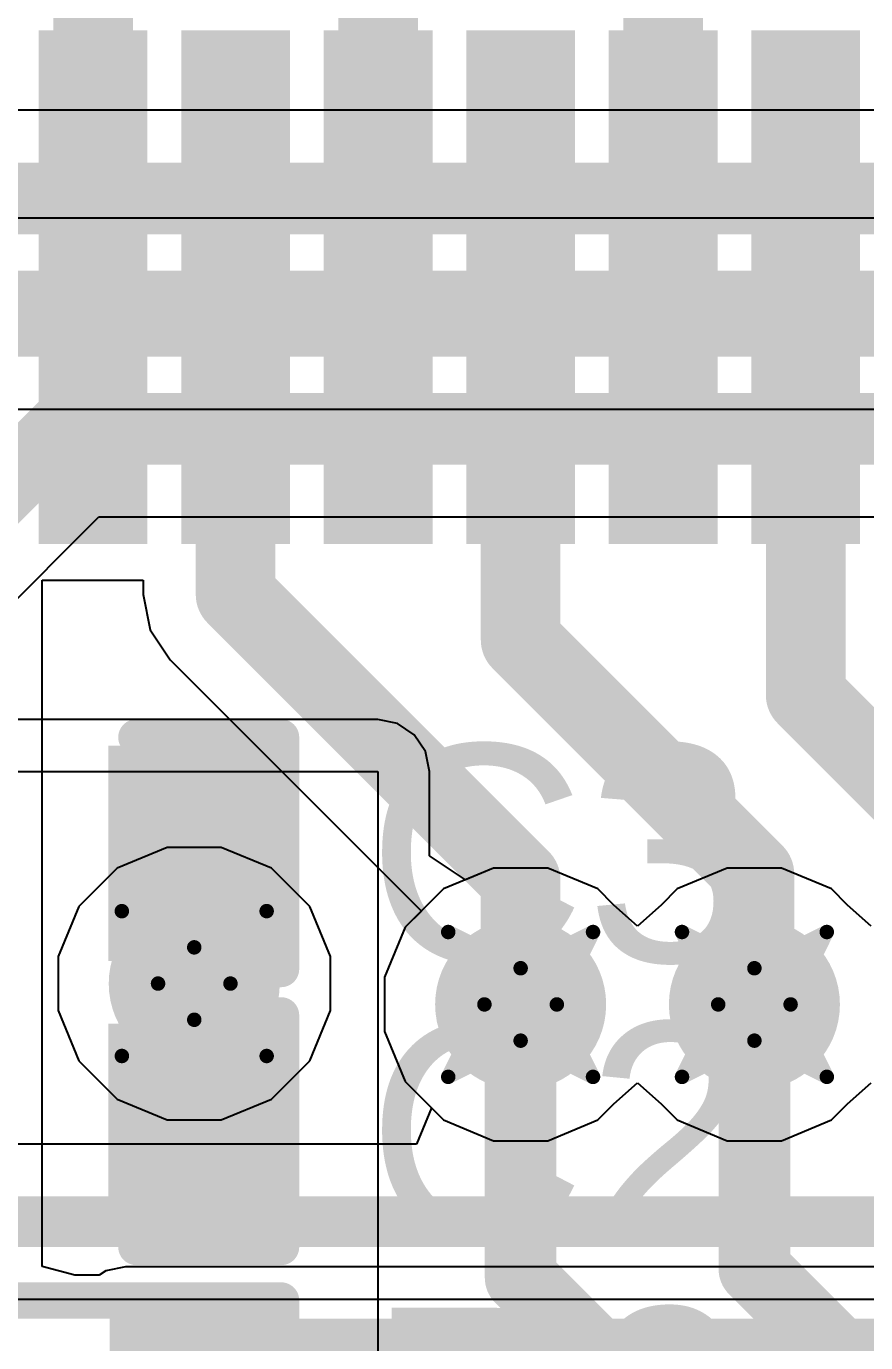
# Model space of a CAD drawing. Header units: inches. Extents: x -3 to 289, y -11 to 89.
# Drawn here: x 75.493 to 78.438, y 9.936 to 14.553 of the extents above; entities that cross this region are included whole.
import ezdxf

# ---------------------------------------------------------------- set-up
doc = ezdxf.new("R2010")
doc.units = ezdxf.units.IN
for name, color, linetype in [('Bottom Layer', 5, 'Continuous'), ('Drill Drawing', 1, 'Continuous'), ('Layer 1', 16, 'Continuous'), ('Layer 2', 76, 'Continuous'), ('Top Layer', 1, 'Continuous'), ('Top Overlay', 2, 'Continuous'), ('Top Paste', 8, 'Continuous'), ('Top Solder', 216, 'Continuous'), ('Via Holes', 16, 'Continuous')]:
    doc.layers.add(name, color=color, linetype=linetype)
doc.styles.add('Arial', font='', dxfattribs={"height": 0.2})
doc.styles.get('Arial').set_extended_font_data('Arial')

# ---------------------------------------------------------------- blocks, each defined once
blk = doc.blocks.new('48_TSOP_I_9')
at = {"layer": 'Top Layer'}
for points in [[(8.8999, 3.1099), (8.8999, 3.3899), (10.5999, 3.3899), (10.5999, 3.1099)], [(8.8999, 2.6101), (8.8999, 2.8901), (10.5999, 2.8901), (10.5999, 2.6101)], [(8.8999, 2.1099), (8.8999, 2.3899), (10.5999, 2.3899), (10.5999, 2.1099)], [(8.8999, 1.6101), (8.8999, 1.8901), (10.5999, 1.8901), (10.5999, 1.6101)], [(8.8999, 1.1099), (8.8999, 1.3899), (10.5999, 1.3899), (10.5999, 1.1099)], [(8.8999, 0.6101), (8.8999, 0.8901), (10.5999, 0.8901), (10.5999, 0.6101)]]:
    blk.add_hatch(color=1, dxfattribs=at).paths.add_polyline_path(points)
at = {"layer": 'Top Paste'}
for points in [[(8.8999, 3.1099), (8.8999, 3.3899), (10.5999, 3.3899), (10.5999, 3.1099)], [(8.8999, 2.6101), (8.8999, 2.8901), (10.5999, 2.8901), (10.5999, 2.6101)], [(8.8999, 2.1099), (8.8999, 2.3899), (10.5999, 2.3899), (10.5999, 2.1099)], [(8.8999, 1.6101), (8.8999, 1.8901), (10.5999, 1.8901), (10.5999, 1.6101)], [(8.8999, 1.1099), (8.8999, 1.3899), (10.5999, 1.3899), (10.5999, 1.1099)], [(8.8999, 0.6101), (8.8999, 0.8901), (10.5999, 0.8901), (10.5999, 0.6101)]]:
    blk.add_hatch(color=8, dxfattribs=at).paths.add_polyline_path(points)
at = {"layer": 'Top Solder'}
for points in [[(8.8491, 3.0591), (8.8491, 3.4407), (10.6507, 3.4407), (10.6507, 3.0591)], [(8.8491, 2.5593), (8.8491, 2.9409), (10.6507, 2.9409), (10.6507, 2.5593)], [(8.8491, 2.0591), (8.8491, 2.4407), (10.6507, 2.4407), (10.6507, 2.0591)], [(8.8491, 1.5593), (8.8491, 1.9409), (10.6507, 1.9409), (10.6507, 1.5593)], [(8.8491, 1.0591), (8.8491, 1.4407), (10.6507, 1.4407), (10.6507, 1.0591)], [(8.8491, 0.5593), (8.8491, 0.9409), (10.6507, 0.9409), (10.6507, 0.5593)]]:
    blk.add_hatch(color=216, dxfattribs=at).paths.add_polyline_path(points)
blk = doc.blocks.new('R___0402_59')
at = {"layer": 'Top Layer'}
for points in [[(-0.6985, -0.3175), (-0.6985, 0.3175), (-0.2413, 0.3175), (-0.2413, -0.3175)], [(0.2413, -0.3175), (0.2413, 0.3175), (0.6985, 0.3175), (0.6985, -0.3175)]]:
    blk.add_hatch(color=1, dxfattribs=at).paths.add_polyline_path(points)
at = {"layer": 'Top Paste'}
for points in [[(-0.6985, -0.3175), (-0.6985, 0.3175), (-0.2413, 0.3175), (-0.2413, -0.3175)], [(0.2413, -0.3175), (0.2413, 0.3175), (0.6985, 0.3175), (0.6985, -0.3175)]]:
    blk.add_hatch(color=8, dxfattribs=at).paths.add_polyline_path(points)
at = {"layer": 'Top Solder'}
for points in [[(-0.7535, -0.3725), (-0.7535, 0.3725), (-0.1863, 0.3725), (-0.1863, -0.3725)], [(0.1863, -0.3725), (0.1863, 0.3725), (0.7535, 0.3725), (0.7535, -0.3725)]]:
    blk.add_hatch(color=216, dxfattribs=at).paths.add_polyline_path(points)
at = {"layer": 'Top Overlay'}
for points in [[(-0.7874, -0.4064, 0.127, 0.127, 0), (-0.7874, 0.4064, 0.127, 0.127, 0)], [(-0.7874, 0.4064, 0.127, 0.127, 0), (0.7874, 0.4064, 0.127, 0.127, 0)], [(0.7874, -0.4064, 0.127, 0.127, 0), (0.7874, 0.4064, 0.127, 0.127, 0)], [(-0.7874, -0.4064, 0.127, 0.127, 0), (0.7874, -0.4064, 0.127, 0.127, 0)], [(-0.8128, -0.4318, 0.00323, 0.00323, 0), (0.8128, -0.4318, 0.00323, 0.00323, 0)]]:
    blk.add_lwpolyline(points, format="xyseb", dxfattribs=at)
for points in [[(-0.8191, 0.4064, 0.0635, 0.0635, 1), (-0.7556, 0.4064, 0.0635, 0.0635, 1)], [(-0.8191, 0.4064, 0.0635, 0.0635, 1), (-0.7556, 0.4064, 0.0635, 0.0635, 1)], [(0.7556, 0.4064, 0.0635, 0.0635, 1), (0.8191, 0.4064, 0.0635, 0.0635, 1)], [(0.7556, 0.4064, 0.0635, 0.0635, 1), (0.8191, 0.4064, 0.0635, 0.0635, 1)], [(-0.8191, -0.4064, 0.0635, 0.0635, 1), (-0.7556, -0.4064, 0.0635, 0.0635, 1)], [(-0.8191, -0.4064, 0.0635, 0.0635, 1), (-0.7556, -0.4064, 0.0635, 0.0635, 1)], [(0.7556, -0.4064, 0.0635, 0.0635, 1), (0.8191, -0.4064, 0.0635, 0.0635, 1)], [(0.7556, -0.4064, 0.0635, 0.0635, 1), (0.8191, -0.4064, 0.0635, 0.0635, 1)], [(-0.8136, -0.4318, 0.00161, 0.00161, 1), (-0.812, -0.4318, 0.00161, 0.00161, 1)], [(0.812, -0.4318, 0.00161, 0.00161, 1), (0.8136, -0.4318, 0.00161, 0.00161, 1)]]:
    blk.add_lwpolyline(points, format="xyseb", close=True, dxfattribs=at)
blk = doc.blocks.new('C___0402_146')
at = {"layer": 'Top Layer'}
for points in [[(-0.6985, -0.3175), (-0.6985, 0.3175), (-0.2413, 0.3175), (-0.2413, -0.3175)], [(0.2413, -0.3175), (0.2413, 0.3175), (0.6985, 0.3175), (0.6985, -0.3175)]]:
    blk.add_hatch(color=1, dxfattribs=at).paths.add_polyline_path(points)
at = {"layer": 'Top Paste'}
for points in [[(-0.6985, -0.3175), (-0.6985, 0.3175), (-0.2413, 0.3175), (-0.2413, -0.3175)], [(0.2413, -0.3175), (0.2413, 0.3175), (0.6985, 0.3175), (0.6985, -0.3175)]]:
    blk.add_hatch(color=8, dxfattribs=at).paths.add_polyline_path(points)
at = {"layer": 'Top Solder'}
for points in [[(-0.7585, -0.3775), (-0.7585, 0.3775), (-0.1813, 0.3775), (-0.1813, -0.3775)], [(0.1813, -0.3775), (0.1813, 0.3775), (0.7585, 0.3775), (0.7585, -0.3775)]]:
    blk.add_hatch(color=216, dxfattribs=at).paths.add_polyline_path(points)
at = {"layer": 'Top Overlay'}
for points in [[(-0.7874, -0.4064, 0.127, 0.127, 0), (-0.7874, 0.4064, 0.127, 0.127, 0)], [(-0.7874, 0.4064, 0.127, 0.127, 0), (-0.2794, 0.4064, 0.127, 0.127, 0)], [(0.2794, 0.4064, 0.127, 0.127, 0), (0.7874, 0.4064, 0.127, 0.127, 0)], [(0.7874, -0.4064, 0.127, 0.127, 0), (0.7874, 0.4064, 0.127, 0.127, 0)], [(-0.7874, -0.4064, 0.127, 0.127, 0), (-0.2794, -0.4064, 0.127, 0.127, 0)], [(0.2794, -0.4064, 0.127, 0.127, 0), (0.7874, -0.4064, 0.127, 0.127, 0)]]:
    blk.add_lwpolyline(points, format="xyseb", dxfattribs=at)
for points in [[(-0.8191, 0.4064, 0.0635, 0.0635, 1), (-0.7556, 0.4064, 0.0635, 0.0635, 1)], [(-0.8191, 0.4064, 0.0635, 0.0635, 1), (-0.7556, 0.4064, 0.0635, 0.0635, 1)], [(-0.3111, 0.4064, 0.0635, 0.0635, 1), (-0.2477, 0.4064, 0.0635, 0.0635, 1)], [(0.2477, 0.4064, 0.0635, 0.0635, 1), (0.3111, 0.4064, 0.0635, 0.0635, 1)], [(0.7556, 0.4064, 0.0635, 0.0635, 1), (0.8191, 0.4064, 0.0635, 0.0635, 1)], [(0.7556, 0.4064, 0.0635, 0.0635, 1), (0.8191, 0.4064, 0.0635, 0.0635, 1)], [(-0.8191, -0.4064, 0.0635, 0.0635, 1), (-0.7556, -0.4064, 0.0635, 0.0635, 1)], [(-0.8191, -0.4064, 0.0635, 0.0635, 1), (-0.7556, -0.4064, 0.0635, 0.0635, 1)], [(-0.3111, -0.4064, 0.0635, 0.0635, 1), (-0.2477, -0.4064, 0.0635, 0.0635, 1)], [(0.2477, -0.4064, 0.0635, 0.0635, 1), (0.3111, -0.4064, 0.0635, 0.0635, 1)], [(0.7556, -0.4064, 0.0635, 0.0635, 1), (0.8191, -0.4064, 0.0635, 0.0635, 1)], [(0.7556, -0.4064, 0.0635, 0.0635, 1), (0.8191, -0.4064, 0.0635, 0.0635, 1)]]:
    blk.add_lwpolyline(points, format="xyseb", close=True, dxfattribs=at)
blk = doc.blocks.new('C___0402_147')
at = {"layer": 'Top Layer'}
for points in [[(-0.6985, -0.3175), (-0.6985, 0.3175), (-0.2413, 0.3175), (-0.2413, -0.3175)], [(0.2413, -0.3175), (0.2413, 0.3175), (0.6985, 0.3175), (0.6985, -0.3175)]]:
    blk.add_hatch(color=1, dxfattribs=at).paths.add_polyline_path(points)
at = {"layer": 'Top Paste'}
for points in [[(-0.6985, -0.3175), (-0.6985, 0.3175), (-0.2413, 0.3175), (-0.2413, -0.3175)], [(0.2413, -0.3175), (0.2413, 0.3175), (0.6985, 0.3175), (0.6985, -0.3175)]]:
    blk.add_hatch(color=8, dxfattribs=at).paths.add_polyline_path(points)
at = {"layer": 'Top Solder'}
for points in [[(-0.7585, -0.3775), (-0.7585, 0.3775), (-0.1813, 0.3775), (-0.1813, -0.3775)], [(0.1813, -0.3775), (0.1813, 0.3775), (0.7585, 0.3775), (0.7585, -0.3775)]]:
    blk.add_hatch(color=216, dxfattribs=at).paths.add_polyline_path(points)
at = {"layer": 'Top Overlay'}
for points in [[(-0.7874, -0.4064, 0.127, 0.127, 0), (-0.7874, 0.4064, 0.127, 0.127, 0)], [(-0.7874, 0.4064, 0.127, 0.127, 0), (-0.2794, 0.4064, 0.127, 0.127, 0)], [(0.2794, 0.4064, 0.127, 0.127, 0), (0.7874, 0.4064, 0.127, 0.127, 0)], [(0.7874, -0.4064, 0.127, 0.127, 0), (0.7874, 0.4064, 0.127, 0.127, 0)], [(-0.7874, -0.4064, 0.127, 0.127, 0), (-0.2794, -0.4064, 0.127, 0.127, 0)], [(0.2794, -0.4064, 0.127, 0.127, 0), (0.7874, -0.4064, 0.127, 0.127, 0)]]:
    blk.add_lwpolyline(points, format="xyseb", dxfattribs=at)
for points in [[(-0.8191, 0.4064, 0.0635, 0.0635, 1), (-0.7556, 0.4064, 0.0635, 0.0635, 1)], [(-0.8191, 0.4064, 0.0635, 0.0635, 1), (-0.7556, 0.4064, 0.0635, 0.0635, 1)], [(-0.3111, 0.4064, 0.0635, 0.0635, 1), (-0.2477, 0.4064, 0.0635, 0.0635, 1)], [(0.2477, 0.4064, 0.0635, 0.0635, 1), (0.3111, 0.4064, 0.0635, 0.0635, 1)], [(0.7556, 0.4064, 0.0635, 0.0635, 1), (0.8191, 0.4064, 0.0635, 0.0635, 1)], [(0.7556, 0.4064, 0.0635, 0.0635, 1), (0.8191, 0.4064, 0.0635, 0.0635, 1)], [(-0.8191, -0.4064, 0.0635, 0.0635, 1), (-0.7556, -0.4064, 0.0635, 0.0635, 1)], [(-0.8191, -0.4064, 0.0635, 0.0635, 1), (-0.7556, -0.4064, 0.0635, 0.0635, 1)], [(-0.3111, -0.4064, 0.0635, 0.0635, 1), (-0.2477, -0.4064, 0.0635, 0.0635, 1)], [(0.2477, -0.4064, 0.0635, 0.0635, 1), (0.3111, -0.4064, 0.0635, 0.0635, 1)], [(0.7556, -0.4064, 0.0635, 0.0635, 1), (0.8191, -0.4064, 0.0635, 0.0635, 1)], [(0.7556, -0.4064, 0.0635, 0.0635, 1), (0.8191, -0.4064, 0.0635, 0.0635, 1)]]:
    blk.add_lwpolyline(points, format="xyseb", close=True, dxfattribs=at)

msp = doc.modelspace()

# ---------------------------------------------------------------- hatches: boundary and pattern name
at = {"layer": 'Bottom Layer'}
h = msp.add_hatch(color=5, dxfattribs=at)
edge = h.paths.add_edge_path()
edge.add_arc((76.0824, 11.1957), 0.3, 0, 360)
h = msp.add_hatch(color=5, dxfattribs=at)
edge = h.paths.add_edge_path()
edge.add_arc((77.2274, 11.1225), 0.3, 0, 360)
h = msp.add_hatch(color=5, dxfattribs=at)
edge = h.paths.add_edge_path()
edge.add_arc((78.0475, 11.1225), 0.3, 0, 360)
at = {"layer": 'Layer 1'}
h = msp.add_hatch(color=16, dxfattribs=at)
edge = h.paths.add_edge_path()
edge.add_arc((76.0824, 11.1957), 0.3, 0, 360)
h = msp.add_hatch(color=16, dxfattribs=at)
edge = h.paths.add_edge_path()
edge.add_arc((77.2274, 11.1225), 0.3, 0, 360)
h = msp.add_hatch(color=16, dxfattribs=at)
edge = h.paths.add_edge_path()
edge.add_arc((78.0475, 11.1225), 0.3, 0, 360)
at = {"layer": 'Layer 2'}
h = msp.add_hatch(color=76, dxfattribs=at)
edge = h.paths.add_edge_path()
edge.add_arc((76.0824, 11.1957), 0.3, 0, 360)
h = msp.add_hatch(color=76, dxfattribs=at)
edge = h.paths.add_edge_path()
edge.add_arc((77.2274, 11.1225), 0.3, 0, 360)
h = msp.add_hatch(color=76, dxfattribs=at)
edge = h.paths.add_edge_path()
edge.add_arc((78.0475, 11.1225), 0.3, 0, 360)
at = {"layer": 'Top Layer'}
h = msp.add_hatch(color=1, dxfattribs=at)
edge = h.paths.add_edge_path()
edge.add_arc((76.0824, 11.1957), 0.3, 0, 360)
h = msp.add_hatch(color=1, dxfattribs=at)
edge = h.paths.add_edge_path()
edge.add_arc((77.2274, 11.1225), 0.3, 0, 360)
h = msp.add_hatch(color=1, dxfattribs=at)
edge = h.paths.add_edge_path()
edge.add_arc((78.0475, 11.1225), 0.3, 0, 360)
msp.add_hatch(color=1, dxfattribs=at).paths.add_polyline_path([(75.8411, 9.3605), (81.3529, 9.3605), (81.3529, 10.0209), (75.8411, 10.0209)])
at = {"layer": 'Via Holes'}
h = msp.add_hatch(color=7, dxfattribs=at)
edge = h.paths.add_edge_path()
edge.add_arc((76.0824, 11.1957), 0.15, 0, 360)
h = msp.add_hatch(color=7, dxfattribs=at)
edge = h.paths.add_edge_path()
edge.add_arc((77.2274, 11.1225), 0.15, 0, 360)
h = msp.add_hatch(color=7, dxfattribs=at)
edge = h.paths.add_edge_path()
edge.add_arc((78.0475, 11.1225), 0.15, 0, 360)

# ---------------------------------------------------------------- linework, layer by layer
at = {"layer": 'Bottom Layer'}
for p, q in [((77.1324, 11.6003), (76.9567, 11.5276)), ((77.3224, 11.6003), (77.1324, 11.6003)), ((77.4981, 11.5276), (77.3224, 11.6003)), ((77.9524, 11.6003), (77.7768, 11.5276)), ((78.1425, 11.6003), (77.9524, 11.6003)), ((78.3181, 11.5276), (78.1425, 11.6003)), ((76.9567, 11.5276), (76.8223, 11.3932)), ((77.5545, 11.4712), (77.4981, 11.5276)), ((77.7768, 11.5276), (77.7204, 11.4712)), ((78.3745, 11.4712), (78.3181, 11.5276)), ((77.6374, 11.3976), (77.5545, 11.4712)), ((77.7204, 11.4712), (77.6374, 11.3976)), ((78.4575, 11.3976), (78.3745, 11.4712)), ((76.8223, 11.3932), (76.7496, 11.2176)), ((76.7496, 11.2176), (76.7496, 11.0275)), ((76.7496, 11.0275), (76.8223, 10.8519)), ((76.8223, 10.8519), (76.9148, 10.7594)), ((76.9148, 10.7594), (76.8622, 10.6324)), ((76.8622, 10.6324), (73.9661, 10.6324)), ((72.793, 10.0886), (80.3017, 10.0886))]:
    msp.add_line(p, q, dxfattribs=at)
msp.add_lwpolyline([(72.3892, 10.3605, 0.1778, 0.1778, 0), (80.3017, 10.3605, 0.1778, 0.1778, 0)], format="xyseb", dxfattribs=at)
at = {"layer": 'Drill Drawing'}
for points in [[(75.8284, 11.4497, 0.0508, 0.0508, 0), (76.0824, 11.3227, 0.0508, 0.0508, 0)], [(75.8284, 11.4497, 0.0508, 0.0508, 0), (75.9554, 11.1957, 0.0508, 0.0508, 0)], [(76.0824, 11.3227, 0.0508, 0.0508, 0), (76.3364, 11.4497, 0.0508, 0.0508, 0)], [(76.2094, 11.1957, 0.0508, 0.0508, 0), (76.3364, 11.4497, 0.0508, 0.0508, 0)], [(76.9734, 11.3765, 0.0508, 0.0508, 0), (77.2274, 11.2495, 0.0508, 0.0508, 0)], [(76.9734, 11.3765, 0.0508, 0.0508, 0), (77.1004, 11.1225, 0.0508, 0.0508, 0)], [(77.2274, 11.2495, 0.0508, 0.0508, 0), (77.4814, 11.3765, 0.0508, 0.0508, 0)], [(77.3544, 11.1225, 0.0508, 0.0508, 0), (77.4814, 11.3765, 0.0508, 0.0508, 0)], [(77.7935, 11.3765, 0.0508, 0.0508, 0), (78.0475, 11.2495, 0.0508, 0.0508, 0)], [(77.7935, 11.3765, 0.0508, 0.0508, 0), (77.9205, 11.1225, 0.0508, 0.0508, 0)], [(78.0475, 11.2495, 0.0508, 0.0508, 0), (78.3015, 11.3765, 0.0508, 0.0508, 0)], [(78.1745, 11.1225, 0.0508, 0.0508, 0), (78.3015, 11.3765, 0.0508, 0.0508, 0)], [(75.8284, 10.9417, 0.0508, 0.0508, 0), (75.9554, 11.1957, 0.0508, 0.0508, 0)], [(76.2094, 11.1957, 0.0508, 0.0508, 0), (76.3364, 10.9417, 0.0508, 0.0508, 0)], [(76.9734, 10.8685, 0.0508, 0.0508, 0), (77.1004, 11.1225, 0.0508, 0.0508, 0)], [(77.3544, 11.1225, 0.0508, 0.0508, 0), (77.4814, 10.8685, 0.0508, 0.0508, 0)], [(77.7935, 10.8685, 0.0508, 0.0508, 0), (77.9205, 11.1225, 0.0508, 0.0508, 0)], [(78.1745, 11.1225, 0.0508, 0.0508, 0), (78.3015, 10.8685, 0.0508, 0.0508, 0)], [(75.8284, 10.9417, 0.0508, 0.0508, 0), (76.0824, 11.0687, 0.0508, 0.0508, 0)], [(76.0824, 11.0687, 0.0508, 0.0508, 0), (76.3364, 10.9417, 0.0508, 0.0508, 0)], [(76.9734, 10.8685, 0.0508, 0.0508, 0), (77.2274, 10.9955, 0.0508, 0.0508, 0)], [(77.2274, 10.9955, 0.0508, 0.0508, 0), (77.4814, 10.8685, 0.0508, 0.0508, 0)], [(77.7935, 10.8685, 0.0508, 0.0508, 0), (78.0475, 10.9955, 0.0508, 0.0508, 0)], [(78.0475, 10.9955, 0.0508, 0.0508, 0), (78.3015, 10.8685, 0.0508, 0.0508, 0)]]:
    msp.add_lwpolyline(points, format="xyseb", dxfattribs=at)
for points in [[(75.8157, 11.4497, 0.0254, 0.0254, 1), (75.8411, 11.4497, 0.0254, 0.0254, 1)], [(75.8157, 11.4497, 0.0254, 0.0254, 1), (75.8411, 11.4497, 0.0254, 0.0254, 1)], [(76.3237, 11.4497, 0.0254, 0.0254, 1), (76.3491, 11.4497, 0.0254, 0.0254, 1)], [(76.3237, 11.4497, 0.0254, 0.0254, 1), (76.3491, 11.4497, 0.0254, 0.0254, 1)], [(76.9607, 11.3765, 0.0254, 0.0254, 1), (76.9861, 11.3765, 0.0254, 0.0254, 1)], [(76.9607, 11.3765, 0.0254, 0.0254, 1), (76.9861, 11.3765, 0.0254, 0.0254, 1)], [(77.4687, 11.3765, 0.0254, 0.0254, 1), (77.4941, 11.3765, 0.0254, 0.0254, 1)], [(77.4687, 11.3765, 0.0254, 0.0254, 1), (77.4941, 11.3765, 0.0254, 0.0254, 1)], [(77.7808, 11.3765, 0.0254, 0.0254, 1), (77.8062, 11.3765, 0.0254, 0.0254, 1)], [(77.7808, 11.3765, 0.0254, 0.0254, 1), (77.8062, 11.3765, 0.0254, 0.0254, 1)], [(78.2888, 11.3765, 0.0254, 0.0254, 1), (78.3142, 11.3765, 0.0254, 0.0254, 1)], [(78.2888, 11.3765, 0.0254, 0.0254, 1), (78.3142, 11.3765, 0.0254, 0.0254, 1)], [(76.0697, 11.3227, 0.0254, 0.0254, 1), (76.0951, 11.3227, 0.0254, 0.0254, 1)], [(76.0697, 11.3227, 0.0254, 0.0254, 1), (76.0951, 11.3227, 0.0254, 0.0254, 1)], [(77.2147, 11.2495, 0.0254, 0.0254, 1), (77.2401, 11.2495, 0.0254, 0.0254, 1)], [(77.2147, 11.2495, 0.0254, 0.0254, 1), (77.2401, 11.2495, 0.0254, 0.0254, 1)], [(78.0348, 11.2495, 0.0254, 0.0254, 1), (78.0602, 11.2495, 0.0254, 0.0254, 1)], [(78.0348, 11.2495, 0.0254, 0.0254, 1), (78.0602, 11.2495, 0.0254, 0.0254, 1)], [(75.9427, 11.1957, 0.0254, 0.0254, 1), (75.9681, 11.1957, 0.0254, 0.0254, 1)], [(75.9427, 11.1957, 0.0254, 0.0254, 1), (75.9681, 11.1957, 0.0254, 0.0254, 1)], [(76.1967, 11.1957, 0.0254, 0.0254, 1), (76.2221, 11.1957, 0.0254, 0.0254, 1)], [(76.1967, 11.1957, 0.0254, 0.0254, 1), (76.2221, 11.1957, 0.0254, 0.0254, 1)], [(77.0877, 11.1225, 0.0254, 0.0254, 1), (77.1131, 11.1225, 0.0254, 0.0254, 1)], [(77.0877, 11.1225, 0.0254, 0.0254, 1), (77.1131, 11.1225, 0.0254, 0.0254, 1)], [(77.3417, 11.1225, 0.0254, 0.0254, 1), (77.3671, 11.1225, 0.0254, 0.0254, 1)], [(77.3417, 11.1225, 0.0254, 0.0254, 1), (77.3671, 11.1225, 0.0254, 0.0254, 1)], [(77.9078, 11.1225, 0.0254, 0.0254, 1), (77.9332, 11.1225, 0.0254, 0.0254, 1)], [(77.9078, 11.1225, 0.0254, 0.0254, 1), (77.9332, 11.1225, 0.0254, 0.0254, 1)], [(78.1618, 11.1225, 0.0254, 0.0254, 1), (78.1872, 11.1225, 0.0254, 0.0254, 1)], [(78.1618, 11.1225, 0.0254, 0.0254, 1), (78.1872, 11.1225, 0.0254, 0.0254, 1)], [(76.0697, 11.0687, 0.0254, 0.0254, 1), (76.0951, 11.0687, 0.0254, 0.0254, 1)], [(76.0697, 11.0687, 0.0254, 0.0254, 1), (76.0951, 11.0687, 0.0254, 0.0254, 1)], [(77.2147, 10.9955, 0.0254, 0.0254, 1), (77.2401, 10.9955, 0.0254, 0.0254, 1)], [(77.2147, 10.9955, 0.0254, 0.0254, 1), (77.2401, 10.9955, 0.0254, 0.0254, 1)], [(78.0348, 10.9955, 0.0254, 0.0254, 1), (78.0602, 10.9955, 0.0254, 0.0254, 1)], [(78.0348, 10.9955, 0.0254, 0.0254, 1), (78.0602, 10.9955, 0.0254, 0.0254, 1)], [(75.8157, 10.9417, 0.0254, 0.0254, 1), (75.8411, 10.9417, 0.0254, 0.0254, 1)], [(75.8157, 10.9417, 0.0254, 0.0254, 1), (75.8411, 10.9417, 0.0254, 0.0254, 1)], [(76.3237, 10.9417, 0.0254, 0.0254, 1), (76.3491, 10.9417, 0.0254, 0.0254, 1)], [(76.3237, 10.9417, 0.0254, 0.0254, 1), (76.3491, 10.9417, 0.0254, 0.0254, 1)], [(76.9607, 10.8685, 0.0254, 0.0254, 1), (76.9861, 10.8685, 0.0254, 0.0254, 1)], [(76.9607, 10.8685, 0.0254, 0.0254, 1), (76.9861, 10.8685, 0.0254, 0.0254, 1)], [(77.4687, 10.8685, 0.0254, 0.0254, 1), (77.4941, 10.8685, 0.0254, 0.0254, 1)], [(77.4687, 10.8685, 0.0254, 0.0254, 1), (77.4941, 10.8685, 0.0254, 0.0254, 1)], [(77.7808, 10.8685, 0.0254, 0.0254, 1), (77.8062, 10.8685, 0.0254, 0.0254, 1)], [(77.7808, 10.8685, 0.0254, 0.0254, 1), (77.8062, 10.8685, 0.0254, 0.0254, 1)], [(78.2888, 10.8685, 0.0254, 0.0254, 1), (78.3142, 10.8685, 0.0254, 0.0254, 1)], [(78.2888, 10.8685, 0.0254, 0.0254, 1), (78.3142, 10.8685, 0.0254, 0.0254, 1)]]:
    msp.add_lwpolyline(points, format="xyseb", close=True, dxfattribs=at)
at = {"layer": 'Layer 1'}
for p, q in [((93.9983, 13.8803), (75.1759, 13.8803)), ((74.072, 11.156), (75.748, 12.8321)), ((75.748, 12.8321), (84.5125, 12.8321)), ((77.1324, 11.6003), (76.9567, 11.5276)), ((77.3224, 11.6003), (77.1324, 11.6003)), ((77.4981, 11.5276), (77.3224, 11.6003)), ((77.9524, 11.6003), (77.7768, 11.5276)), ((78.1425, 11.6003), (77.9524, 11.6003)), ((78.3181, 11.5276), (78.1425, 11.6003)), ((76.9567, 11.5276), (76.8223, 11.3932)), ((77.5545, 11.4712), (77.4981, 11.5276)), ((77.7768, 11.5276), (77.7204, 11.4712)), ((78.3745, 11.4712), (78.3181, 11.5276)), ((77.6374, 11.3976), (77.5545, 11.4712)), ((77.7204, 11.4712), (77.6374, 11.3976)), ((78.4575, 11.3976), (78.3745, 11.4712)), ((76.8223, 11.3932), (76.7496, 11.2176)), ((76.7496, 11.2176), (76.7496, 11.0275)), ((76.7496, 11.0275), (76.8223, 10.8519)), ((76.8223, 10.8519), (76.9567, 10.7175)), ((77.5545, 10.7739), (77.6374, 10.8474)), ((77.6374, 10.8474), (77.7204, 10.7739)), ((78.3745, 10.7739), (78.4575, 10.8474)), ((77.4981, 10.7175), (77.5545, 10.7739)), ((77.7204, 10.7739), (77.7768, 10.7175)), ((78.3181, 10.7175), (78.3745, 10.7739)), ((76.9567, 10.7175), (77.1324, 10.6447)), ((77.3224, 10.6447), (77.4981, 10.7175)), ((77.7768, 10.7175), (77.9524, 10.6447)), ((78.1425, 10.6447), (78.3181, 10.7175)), ((77.1324, 10.6447), (77.3224, 10.6447)), ((77.9524, 10.6447), (78.1425, 10.6447))]:
    msp.add_line(p, q, dxfattribs=at)
for points in [[(75.1758, 13.5708, 0.2515, 0.2515, 0), (94.1264, 13.5708, 0.2515, 0.2515, 0)], [(73.5942, 11.1159, 0.2515, 0.2515, 0), (75.6199, 13.1416, 0.2515, 0.2515, 0)], [(75.6199, 13.1416, 0.2515, 0.2515, 0), (89.8158, 13.1416, 0.2515, 0.2515, 0)]]:
    msp.add_lwpolyline(points, format="xyseb", dxfattribs=at)
msp.add_lwpolyline([(75.557, 13.1416, 0.1257, 0.1257, 1), (75.6827, 13.1416, 0.1257, 0.1257, 1)], format="xyseb", close=True, dxfattribs=at)
msp.add_lwpolyline([(75.557, 13.1416, 0.1257, 0.1257, 1), (75.6827, 13.1416, 0.1257, 0.1257, 1)], format="xyseb", close=True, dxfattribs=at)
at = {"layer": 'Layer 2'}
for p, q in [((81.6512, 14.259), (72.0846, 14.259)), ((74.8883, 13.2108), (90.9798, 13.2108)), ((76.7262, 12.1213), (73.2053, 12.1213)), ((76.7955, 12.1075), (76.7262, 12.1213)), ((76.8544, 12.0682), (76.7955, 12.1075)), ((76.8937, 12.0094), (76.8544, 12.0682)), ((76.9075, 11.94), (76.8937, 12.0094)), ((73.1682, 11.94), (76.7262, 11.94)), ((76.7262, 11.94), (76.7262, 8.3119)), ((76.9075, 11.6442), (76.9075, 11.94)), ((75.9873, 11.6735), (75.8117, 11.6008)), ((76.1774, 11.6735), (75.9873, 11.6735)), ((76.353, 11.6008), (76.1774, 11.6735)), ((77.0345, 11.5598), (76.9075, 11.6442)), ((75.8117, 11.6008), (75.6773, 11.4664)), ((76.4874, 11.4664), (76.353, 11.6008)), ((77.1324, 11.6003), (77.0345, 11.5598)), ((77.3224, 11.6003), (77.1324, 11.6003)), ((77.4981, 11.5276), (77.3224, 11.6003)), ((77.9524, 11.6003), (77.7768, 11.5276)), ((78.1425, 11.6003), (77.9524, 11.6003)), ((78.3181, 11.5276), (78.1425, 11.6003)), ((77.5545, 11.4712), (77.4981, 11.5276)), ((77.7768, 11.5276), (77.7204, 11.4712)), ((78.3745, 11.4712), (78.3181, 11.5276)), ((75.6773, 11.4664), (75.6046, 11.2908)), ((76.5602, 11.2908), (76.4874, 11.4664)), ((77.6374, 11.3976), (77.5545, 11.4712)), ((77.7204, 11.4712), (77.6374, 11.3976)), ((78.4575, 11.3976), (78.3745, 11.4712)), ((75.6046, 11.2908), (75.6046, 11.1007)), ((76.5602, 11.1007), (76.5602, 11.2908)), ((75.6046, 11.1007), (75.6773, 10.9251)), ((76.4874, 10.9251), (76.5602, 11.1007)), ((75.6773, 10.9251), (75.8117, 10.7907)), ((76.353, 10.7907), (76.4874, 10.9251)), ((75.8117, 10.7907), (75.9873, 10.7179)), ((76.1774, 10.7179), (76.353, 10.7907)), ((75.9873, 10.7179), (76.1774, 10.7179))]:
    msp.add_line(p, q, dxfattribs=at)
for points in [[(74.2274, 13.9495, 0.2515, 0.2515, 0), (85.3965, 13.9495, 0.2515, 0.2515, 0)], [(75.3667, 13.5203, 0.2515, 0.2515, 0), (90.9799, 13.5203, 0.2515, 0.2515, 0)], [(77.2274, 10.1647, 0.2515, 0.2515, 0), (77.2274, 11.1225, 0.2515, 0.2515, 0)], [(78.0475, 10.1949, 0.2515, 0.2515, 0), (78.0475, 11.1225, 0.2515, 0.2515, 0)], [(78.0475, 10.1949, 0.2515, 0.2515, 0), (78.608, 9.6344, 0.2515, 0.2515, 0)], [(77.2274, 10.1647, 0.2515, 0.2515, 0), (78.2911, 9.101, 0.2515, 0.2515, 0)]]:
    msp.add_lwpolyline(points, format="xyseb", dxfattribs=at)
for points in [[(77.1645, 11.1225, 0.1257, 0.1257, 1), (77.2903, 11.1225, 0.1257, 0.1257, 1)], [(77.9846, 11.1225, 0.1257, 0.1257, 1), (78.1103, 11.1225, 0.1257, 0.1257, 1)], [(77.9846, 10.1949, 0.1257, 0.1257, 1), (78.1103, 10.1949, 0.1257, 0.1257, 1)], [(77.9846, 10.1949, 0.1257, 0.1257, 1), (78.1103, 10.1949, 0.1257, 0.1257, 1)], [(77.1645, 10.1647, 0.1257, 0.1257, 1), (77.2903, 10.1647, 0.1257, 0.1257, 1)], [(77.1645, 10.1647, 0.1257, 0.1257, 1), (77.2903, 10.1647, 0.1257, 0.1257, 1)]]:
    msp.add_lwpolyline(points, format="xyseb", close=True, dxfattribs=at)
at = {"layer": 'Top Layer'}
for p, q in [((75.5487, 10.2033), (75.5487, 12.61)), ((75.5487, 12.61), (75.9037, 12.61)), ((75.9037, 12.61), (75.9037, 12.5597)), ((75.9037, 12.5597), (75.9283, 12.4359)), ((75.9283, 12.4359), (75.9985, 12.3308)), ((75.9985, 12.3308), (76.8793, 11.4501)), ((76.8793, 11.4501), (76.8223, 11.3932)), ((76.8223, 11.3932), (76.7496, 11.2176)), ((76.7496, 11.2176), (76.7496, 11.0275)), ((76.7496, 11.0275), (76.8223, 10.8519)), ((76.8223, 10.8519), (76.9567, 10.7175)), ((77.5545, 10.7739), (77.6374, 10.8474)), ((77.6374, 10.8474), (77.7204, 10.7739)), ((78.3745, 10.7739), (78.4575, 10.8474)), ((77.4981, 10.7175), (77.5545, 10.7739)), ((77.7204, 10.7739), (77.7768, 10.7175)), ((78.3181, 10.7175), (78.3745, 10.7739)), ((76.9567, 10.7175), (77.1324, 10.6447)), ((77.3224, 10.6447), (77.4981, 10.7175)), ((77.7768, 10.7175), (77.9524, 10.6447)), ((78.1425, 10.6447), (78.3181, 10.7175)), ((77.1324, 10.6447), (77.3224, 10.6447)), ((77.9524, 10.6447), (78.1425, 10.6447)), ((75.6633, 10.1733), (75.5487, 10.2033)), ((75.6757, 10.1733), (75.6633, 10.1733)), ((75.7491, 10.1733), (75.6757, 10.1733)), ((75.7717, 10.1884), (75.7491, 10.1733)), ((75.8411, 10.2022), (75.7717, 10.1884)), ((80.4062, 10.2022), (75.8411, 10.2022))]:
    msp.add_line(p, q, dxfattribs=at)
for points in [[(77.7275, 13.6378, 0.2794, 0.2794, 0), (77.7275, 15.6095, 0.2794, 0.2794, 0)], [(75.7275, 13.6378, 0.2794, 0.2794, 0), (75.7275, 15.151, 0.2794, 0.2794, 0)], [(76.7275, 13.6378, 0.2794, 0.2794, 0), (76.7275, 15.151, 0.2794, 0.2794, 0)], [(76.2274, 12.5597, 0.2794, 0.2794, 0), (76.2274, 13.6378, 0.2794, 0.2794, 0)], [(77.2274, 12.4004, 0.2794, 0.2794, 0), (77.2274, 13.6378, 0.2794, 0.2794, 0)], [(78.2274, 12.2076, 0.2794, 0.2794, 0), (78.2274, 13.6378, 0.2794, 0.2794, 0)], [(76.2274, 12.5597, 0.2794, 0.2794, 0), (77.2274, 11.5598, 0.2794, 0.2794, 0)], [(77.2274, 12.4004, 0.2794, 0.2794, 0), (78.0475, 11.5803, 0.2794, 0.2794, 0)], [(78.2274, 12.2076, 0.2794, 0.2794, 0), (78.8675, 11.5674, 0.2794, 0.2794, 0)], [(76.0697, 11.31, 0.2032, 0.2032, 0), (76.0697, 11.6021, 0.2032, 0.2032, 0)], [(77.2274, 11.1225, 0.2794, 0.2794, 0), (77.2274, 11.5598, 0.2794, 0.2794, 0)], [(78.0475, 11.1225, 0.2794, 0.2794, 0), (78.0475, 11.5803, 0.2794, 0.2794, 0)], [(76.0697, 11.31, 0.2032, 0.2032, 0), (76.1332, 11.2465, 0.2032, 0.2032, 0)], [(76.0697, 11.183, 0.2032, 0.2032, 0), (76.1332, 11.2465, 0.2032, 0.2032, 0)], [(76.0697, 10.6272, 0.2032, 0.2032, 0), (76.0697, 11.183, 0.2032, 0.2032, 0)]]:
    msp.add_lwpolyline(points, format="xyseb", dxfattribs=at)
for points in [[(75.6577, 13.6378, 0.1397, 0.1397, 1), (75.7974, 13.6378, 0.1397, 0.1397, 1)], [(76.1576, 13.6378, 0.1397, 0.1397, 1), (76.2973, 13.6378, 0.1397, 0.1397, 1)], [(76.6577, 13.6378, 0.1397, 0.1397, 1), (76.7974, 13.6378, 0.1397, 0.1397, 1)], [(77.1576, 13.6378, 0.1397, 0.1397, 1), (77.2973, 13.6378, 0.1397, 0.1397, 1)], [(77.6577, 13.6378, 0.1397, 0.1397, 1), (77.7974, 13.6378, 0.1397, 0.1397, 1)], [(78.1576, 13.6378, 0.1397, 0.1397, 1), (78.2973, 13.6378, 0.1397, 0.1397, 1)], [(76.1576, 12.5597, 0.1397, 0.1397, 1), (76.2973, 12.5597, 0.1397, 0.1397, 1)], [(76.1576, 12.5597, 0.1397, 0.1397, 1), (76.2973, 12.5597, 0.1397, 0.1397, 1)], [(77.1576, 12.4004, 0.1397, 0.1397, 1), (77.2973, 12.4004, 0.1397, 0.1397, 1)], [(77.1576, 12.4004, 0.1397, 0.1397, 1), (77.2973, 12.4004, 0.1397, 0.1397, 1)], [(78.1576, 12.2076, 0.1397, 0.1397, 1), (78.2973, 12.2076, 0.1397, 0.1397, 1)], [(78.1576, 12.2076, 0.1397, 0.1397, 1), (78.2973, 12.2076, 0.1397, 0.1397, 1)], [(76.0189, 11.6021, 0.1016, 0.1016, 1), (76.1205, 11.6021, 0.1016, 0.1016, 1)], [(77.1576, 11.5598, 0.1397, 0.1397, 1), (77.2973, 11.5598, 0.1397, 0.1397, 1)], [(77.1576, 11.5598, 0.1397, 0.1397, 1), (77.2973, 11.5598, 0.1397, 0.1397, 1)], [(77.9776, 11.5803, 0.1397, 0.1397, 1), (78.1173, 11.5803, 0.1397, 0.1397, 1)], [(77.9776, 11.5803, 0.1397, 0.1397, 1), (78.1173, 11.5803, 0.1397, 0.1397, 1)], [(76.0189, 11.31, 0.1016, 0.1016, 1), (76.1205, 11.31, 0.1016, 0.1016, 1)], [(76.0189, 11.31, 0.1016, 0.1016, 1), (76.1205, 11.31, 0.1016, 0.1016, 1)], [(76.0824, 11.2465, 0.1016, 0.1016, 1), (76.184, 11.2465, 0.1016, 0.1016, 1)], [(76.0824, 11.2465, 0.1016, 0.1016, 1), (76.184, 11.2465, 0.1016, 0.1016, 1)], [(76.0189, 11.183, 0.1016, 0.1016, 1), (76.1205, 11.183, 0.1016, 0.1016, 1)], [(76.0189, 11.183, 0.1016, 0.1016, 1), (76.1205, 11.183, 0.1016, 0.1016, 1)], [(77.1576, 11.1225, 0.1397, 0.1397, 1), (77.2973, 11.1225, 0.1397, 0.1397, 1)], [(77.9776, 11.1225, 0.1397, 0.1397, 1), (78.1173, 11.1225, 0.1397, 0.1397, 1)], [(76.0189, 10.6272, 0.1016, 0.1016, 1), (76.1205, 10.6272, 0.1016, 0.1016, 1)]]:
    msp.add_lwpolyline(points, format="xyseb", close=True, dxfattribs=at)

# ---------------------------------------------------------------- block references
at = {"rotation": 270}
msp.add_blockref('48_TSOP_I_9', (74.9775, 23.3877), dxfattribs=at)
for name, p in [('C___0402_146', (75.5998, 11.6529)), ('C___0402_147', (75.5998, 10.678)), ('R___0402_59', (75.5998, 9.678))]:
    msp.add_blockref(name, p)

# ---------------------------------------------------------------- texts
at = {"layer": 'Top Overlay', "style": 'Arial'}
for s, p in [('C3', (76.6874, 11.272)), ('C2', (76.6874, 10.2973)), ('R9', (76.6874, 9.2971))]:
    msp.add_text(s, height=0.762, dxfattribs=at).set_placement(p)

doc.saveas('drawing.dxf')
